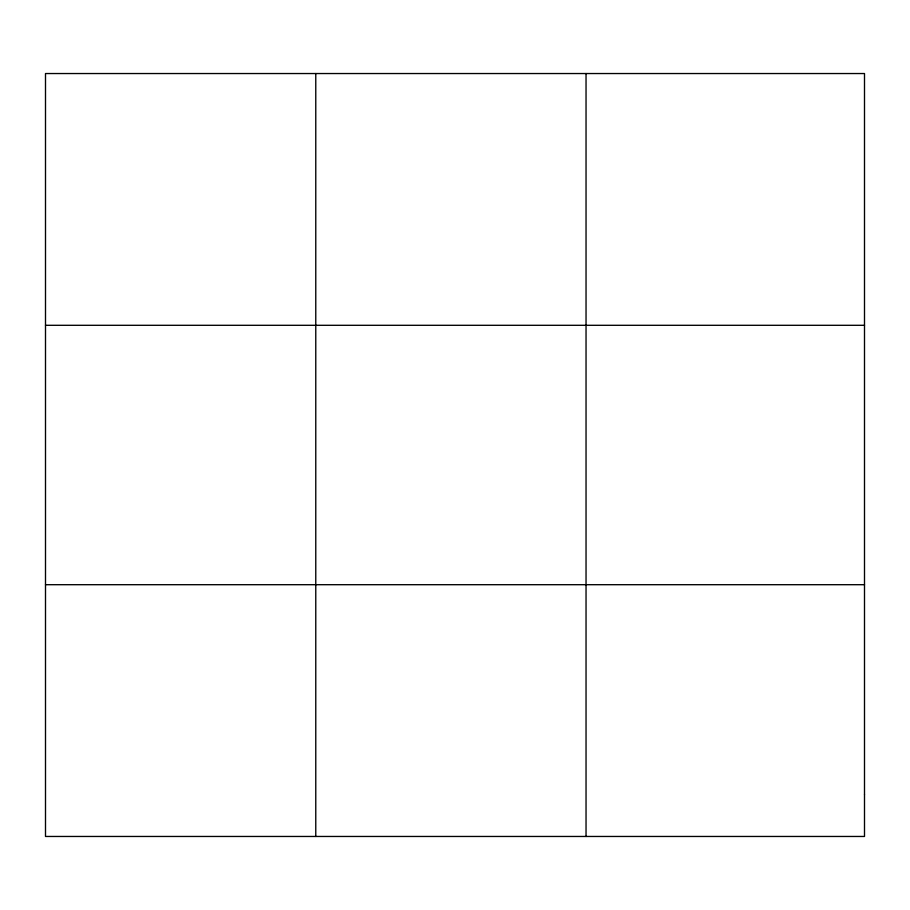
<?xml version="1.0" encoding="UTF-8"?>
<svg xmlns="http://www.w3.org/2000/svg" width="910" height="910" viewBox="0 0 910 910"><rect width="100%" height="100%" fill="white"/><g stroke="black" fill="none" stroke-linecap="round" stroke-linejoin="round"><path stroke-width="1.36" d="M315.77 836.461L315.77 73.539M586.04 836.461L586.04 73.539M45.5 325.302L864.5 325.302M45.5 584.698L864.5 584.698M864.5 794.498L864.5 836.461L45.5 836.461L45.5 73.539L864.5 73.539L864.5 794.498"/></g></svg>
